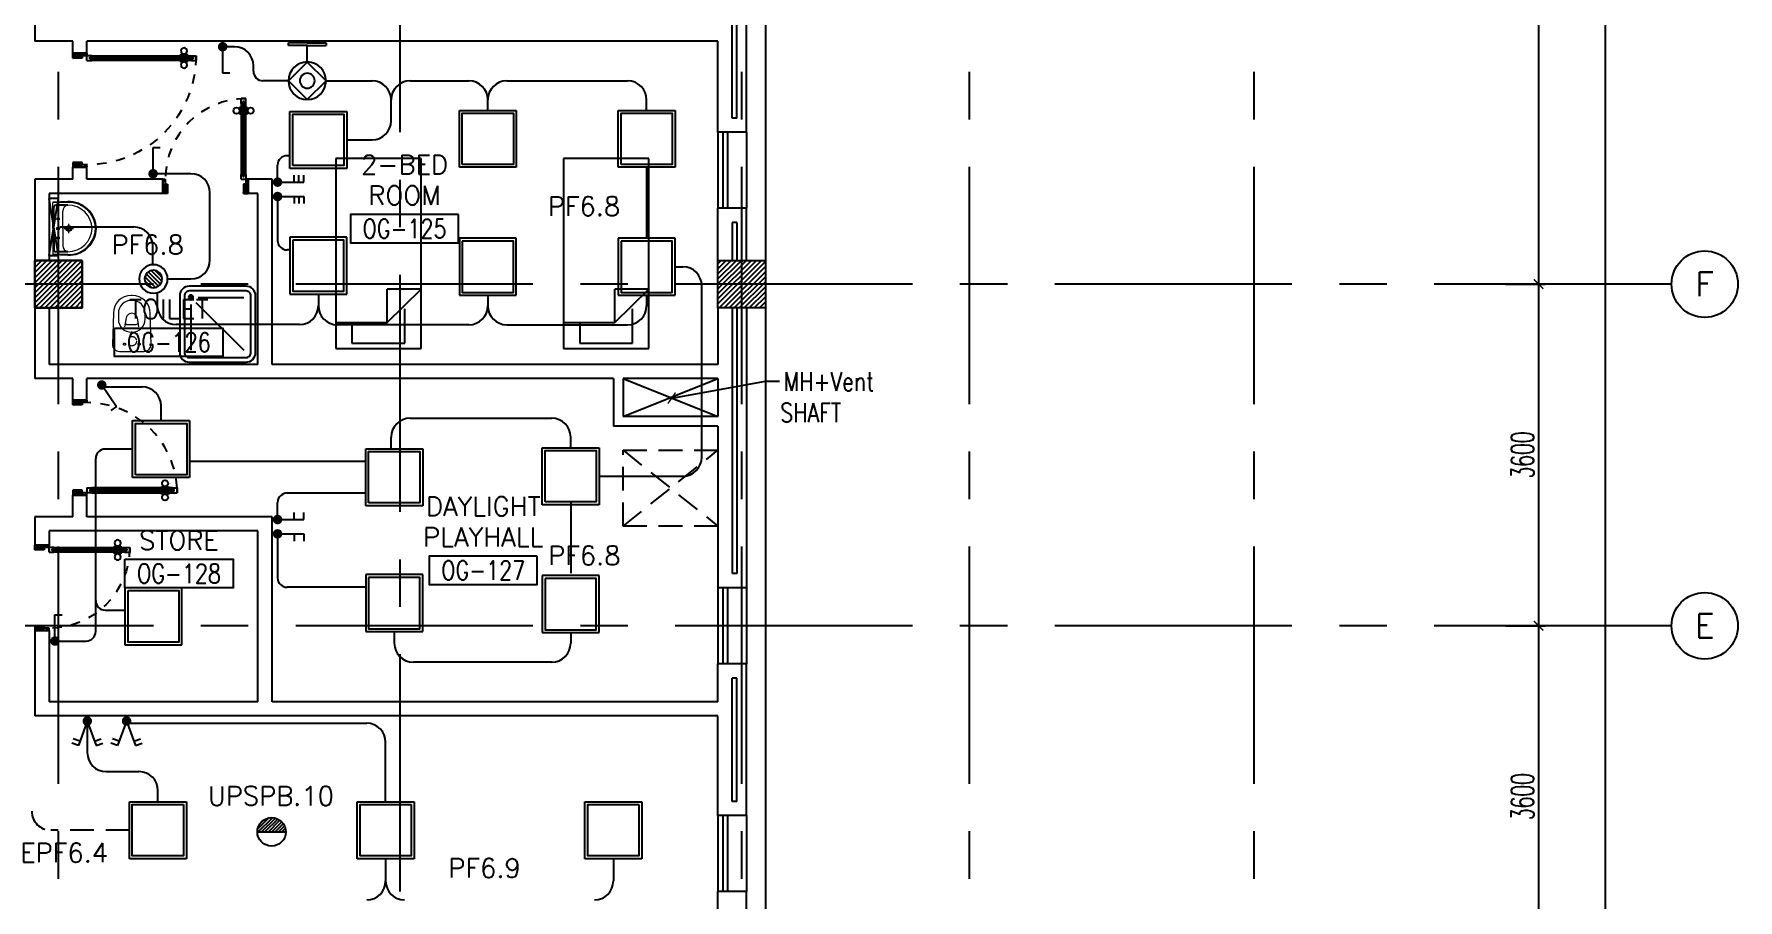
# Model space of a CAD drawing. Extents: x -0.3 to 93.5, y -1.1 to 78.4.
# Drawn here: x 75.57 to 93.53, y 13.66 to 22.78 of the extents above; entities that cross this region are included whole.
import ezdxf
from ezdxf.enums import TextEntityAlignment as Align

# ---------------------------------------------------------------- set-up
doc = ezdxf.new("R2010")
doc.units = 0
doc.header["$MEASUREMENT"] = 0
doc.header["$PDMODE"] = 34
for name, pattern in [('CENTERX2', [4, 2.5, -0.5, 0.5, -0.5]), ('DASHED', [0.75, 0.5, -0.25]), ('HIDDEN', [0.375, 0.25, -0.125]), ('HIDDEN2', [0.1875, 0.125, -0.0625])]:
    doc.linetypes.add(name, pattern=pattern)
doc.layers.get('0').update_dxf_attribs({"linetype": 'CONTINUOUS'})
doc.layers.get('DEFPOINTS').update_dxf_attribs({"linetype": 'CONTINUOUS'})
for name, color, linetype in [('AX-CR', 11, 'CONTINUOUS'), ('AX-DIM', 11, 'CONTINUOUS'), ('AX-TXT', 2, 'CONTINUOUS'), ('AXES', 11, 'CENTERX2'), ('COL', 11, 'CONTINUOUS'), ('DOOR', 7, 'CONTINUOUS'), ('E-CLINE', 2, 'CONTINUOUS'), ('E-HLINE', 2, 'HIDDEN'), ('E-LEGEND', 3, 'CONTINUOUS'), ('E-LITE', 4, 'CONTINUOUS'), ('E-SWITCH', 4, 'CONTINUOUS'), ('E-TEXT', 4, 'CONTINUOUS'), ('E-TRXT', 4, 'CONTINUOUS'), ('EL-LITE', 4, 'CONTINUOUS'), ('FIX', 11, 'CONTINUOUS'), ('FUR', 11, 'CONTINUOUS'), ('HAT', 11, 'CONTINUOUS'), ('INSUL', 11, 'CONTINUOUS'), ('PROJ-L', 11, 'CONTINUOUS'), ('RM-BOX', 11, 'CONTINUOUS'), ('RM-NAME', 11, 'CONTINUOUS'), ('RM-NO', 11, 'CONTINUOUS'), ('SHAFT', 11, 'CONTINUOUS'), ('TEXT', 6, 'CONTINUOUS'), ('WALL', 11, 'CONTINUOUS'), ('WIN', 11, 'CONTINUOUS')]:
    doc.layers.add(name, color=color, linetype=linetype)
doc.styles.add('ROMANS', font='ROMANS.shx', dxfattribs={"width": 0.6})
doc.dimstyles.new('STANDARD in', dxfattribs={"dimtxt": 0.24, "dimasz": 0.1, "dimexe": 0.07, "dimexo": 0.05, "dimgap": 0.05, "dimtad": 1, "dimdec": 0, "dimlfac": 1000, "dimzin": 0, "dimdsep": 46, "dimtxsty": 'ROMANS', "dimblk": 'ARCHTICK', "dimcen": 0.05, "dimdle": 0.05, "dimclrd": 7, "dimclre": 7, "dimclrt": 2, "dimadec": 0, "dimazin": 0, "dimtfac": 1, "dimtdec": 0, "dimtmove": 2, "dimatfit": 3, "dimldrblk": 'ARCHTICK', "dimfxl": 0, "dimtolj": 1, "dimtzin": 0, "dimarcsym": 0})

# ---------------------------------------------------------------- blocks, each defined once
blk = doc.blocks.new('_ARCHTICK')
at = {"color": 0, "linetype": 'ByBlock', "const_width": 0.15}
blk.add_lwpolyline([(-0.5, -0.5), (0.5, 0.5)], dxfattribs=at)
blk = doc.blocks.new('*D125')
at = {"layer": 'AX-DIM', "color": 7, "lineweight": -2, "ltscale": 0.3}
for p, q in [((92.132, 64.87), (92.132, 5.45)), ((83.332, 64.82), (92.202, 64.82)), ((83.332, 5.5), (92.202, 5.5))]:
    blk.add_line(p, q, dxfattribs=at)
at = {"layer": 'DEFPOINTS', "color": 0, "ltscale": 0.3}
for p in [(83.282, 64.82), (83.282, 5.5), (92.132, 5.5)]:
    blk.add_point(p, dxfattribs=at)
at = {"layer": 'AX-DIM', "color": 7, "lineweight": -2, "ltscale": 0.3, "xscale": 0.1, "yscale": 0.1, "zscale": 0.1}
for p, rotation in [((92.132, 64.82), 90), ((92.132, 5.5), 270)]:
    blk.add_blockref('_ARCHTICK', p, dxfattribs=dict(at, rotation=rotation))
at = {"layer": 'AX-DIM', "color": 2, "ltscale": 0.3, "insert": (91.962, 35.16), "char_height": 0.24, "attachment_point": 5, "rotation": 90, "style": 'ROMANS'}
blk.add_mtext('\\A1;59320', dxfattribs=at)
blk = doc.blocks.new('*X104')
at = {"color": 0}
for p, q in [((245928, 132650), (246428, 133150)), ((245929, 132703), (246375, 133150)), ((245929, 132756), (246322, 133150)), ((245929, 132809), (246269, 133150)), ((245929, 132862), (246216, 133150)), ((245929, 132915), (246163, 133150)), ((245929, 132968), (246110, 133150)), ((245929, 133021), (246057, 133150)), ((245929, 133074), (246004, 133150)), ((245929, 133127), (245951, 133150)), ((245981, 132650), (246429, 133097)), ((246034, 132650), (246429, 133044)), ((246087, 132650), (246429, 132991)), ((246140, 132650), (246429, 132938)), ((246193, 132650), (246429, 132885)), ((246246, 132650), (246429, 132832)), ((246299, 132650), (246429, 132779)), ((246353, 132650), (246429, 132726)), ((246406, 132650), (246429, 132673))]:
    blk.add_line(p, q, dxfattribs=at)
blk = doc.blocks.new('COL50')
at = {"layer": 'COL'}
blk.add_lwpolyline([(-250, 250), (-250, -250), (250, -250), (250, 250)], close=True, dxfattribs=at)
blk = doc.blocks.new('*X103')
at = {"color": 0}
for p, q in [((253129, 132691), (253588, 133150)), ((253129, 132744), (253535, 133150)), ((253129, 132797), (253482, 133150)), ((253129, 132850), (253429, 133150)), ((253129, 132903), (253376, 133150)), ((253129, 132956), (253323, 133150)), ((253129, 133009), (253269, 133150)), ((253129, 133062), (253216, 133150)), ((253129, 133115), (253163, 133150)), ((253141, 132650), (253629, 133138)), ((253194, 132650), (253629, 133085)), ((253247, 132650), (253629, 133031)), ((253300, 132650), (253629, 132978)), ((253353, 132650), (253629, 132925)), ((253406, 132650), (253629, 132872)), ((253459, 132650), (253629, 132819)), ((253512, 132650), (253629, 132766)), ((253565, 132650), (253629, 132713)), ((253618, 132650), (253629, 132660))]:
    blk.add_line(p, q, dxfattribs=at)
blk = doc.blocks.new('*D131')
at = {"layer": 'AX-DIM', "color": 7, "lineweight": -2, "ltscale": 0.3}
for p, q in [((91.082, 27.35), (91.502, 27.35)), ((91.432, 27.4), (91.432, 20.1)), ((91.082, 20.15), (91.502, 20.15))]:
    blk.add_line(p, q, dxfattribs=at)
at = {"layer": 'DEFPOINTS', "color": 0, "ltscale": 0.3}
for p in [(91.032, 27.35), (91.032, 20.15), (91.432, 20.15)]:
    blk.add_point(p, dxfattribs=at)
at = {"layer": 'AX-DIM', "color": 7, "lineweight": -2, "ltscale": 0.3, "xscale": 0.1, "yscale": 0.1, "zscale": 0.1}
for p, rotation in [((91.432, 27.35), 90), ((91.432, 20.15), 270)]:
    blk.add_blockref('_ARCHTICK', p, dxfattribs=dict(at, rotation=rotation))
at = {"layer": 'AX-DIM', "color": 2, "ltscale": 0.3, "insert": (91.262, 23.75), "char_height": 0.24, "attachment_point": 5, "rotation": 90, "style": 'ROMANS'}
blk.add_mtext('\\A1;7200', dxfattribs=at)
blk = doc.blocks.new('AXR')
at = {"layer": 'AX-CR'}
blk.add_circle((350, 0), 350, dxfattribs=at)
at = {"layer": 'AX-TXT', "style": 'ROMANS'}
blk.add_attdef('AX', text='', height=250, dxfattribs=at).set_placement((350, 0), align=Align.MIDDLE)
blk = doc.blocks.new('*D132')
at = {"layer": 'AX-DIM', "color": 7, "lineweight": -2, "ltscale": 0.3}
for p, q in [((91.082, 20.15), (91.502, 20.15)), ((91.432, 20.2), (91.432, 16.5)), ((91.082, 16.55), (91.502, 16.55))]:
    blk.add_line(p, q, dxfattribs=at)
at = {"layer": 'DEFPOINTS', "color": 0, "ltscale": 0.3}
for p in [(91.032, 20.15), (91.032, 16.55), (91.432, 16.55)]:
    blk.add_point(p, dxfattribs=at)
at = {"layer": 'AX-DIM', "color": 7, "lineweight": -2, "ltscale": 0.3, "xscale": 0.1, "yscale": 0.1, "zscale": 0.1}
for p, rotation in [((91.432, 20.15), 90), ((91.432, 16.55), 270)]:
    blk.add_blockref('_ARCHTICK', p, dxfattribs=dict(at, rotation=rotation))
at = {"layer": 'AX-DIM', "color": 2, "ltscale": 0.3, "insert": (91.262, 18.35), "char_height": 0.24, "attachment_point": 5, "rotation": 90, "style": 'ROMANS'}
blk.add_mtext('\\A1;3600', dxfattribs=at)
blk = doc.blocks.new('*D133')
at = {"layer": 'AX-DIM', "color": 7, "lineweight": -2, "ltscale": 0.3}
for p, q in [((91.082, 16.55), (91.502, 16.55)), ((91.432, 16.6), (91.432, 12.9)), ((91.082, 12.95), (91.502, 12.95))]:
    blk.add_line(p, q, dxfattribs=at)
at = {"layer": 'DEFPOINTS', "color": 0, "ltscale": 0.3}
for p in [(91.032, 16.55), (91.032, 12.95), (91.432, 12.95)]:
    blk.add_point(p, dxfattribs=at)
at = {"layer": 'AX-DIM', "color": 7, "lineweight": -2, "ltscale": 0.3, "xscale": 0.1, "yscale": 0.1, "zscale": 0.1}
for p, rotation in [((91.432, 16.55), 90), ((91.432, 12.95), 270)]:
    blk.add_blockref('_ARCHTICK', p, dxfattribs=dict(at, rotation=rotation))
at = {"layer": 'AX-DIM', "color": 2, "ltscale": 0.3, "insert": (91.262, 14.75), "char_height": 0.24, "attachment_point": 5, "rotation": 90, "style": 'ROMANS'}
blk.add_mtext('\\A1;3600', dxfattribs=at)
blk = doc.blocks.new('DOOR100')
at = {"layer": 'DOOR', "color": 0, "linetype": 'ByBlock'}
for p, q in [((-25, 1300), (-75, 1300)), ((-75, 1300), (-25, 1300)), ((-75, 1250), (-75, 1300)), ((-42, 1270), (-58, 1270)), ((-58, 1250), (-58, 1270)), ((-42, 1250), (-42, 1270)), ((-25, 1250), (-25, 1300)), ((-82, 1205), (-91, 1205)), ((-91, 1205), (-91, 1140)), ((-82, 1140), (-91, 1140)), ((-75, 1218), (-82, 1218)), ((-82, 1128), (-82, 1218)), ((-82, 1205), (-82, 1140)), ((-75, 1128), (-82, 1128)), ((-58, 1250), (-75, 1250)), ((-25, 1250), (-42, 1250)), ((-25, 1218), (-18, 1218)), ((-25, 1128), (-18, 1128)), ((-18, 1128), (-18, 1218)), ((-18, 1205), (-9, 1205)), ((-18, 1205), (-18, 1140)), ((-18, 1140), (-9, 1140)), ((-9, 1205), (-9, 1140)), ((-75, 200), (-58, 200)), ((-75, 150), (-75, 200)), ((-58, 200), (-58, 180)), ((-58, 180), (-42, 180)), ((-42, 200), (-25, 200)), ((-42, 180), (-42, 200)), ((-25, 200), (-25, 150)), ((-1200, 0), (-1200, 150)), ((-1200, 150), (-1175, 150)), ((-1200, 150), (-1200, 0)), ((-1150, 0), (-1200, 0)), ((-1175, 150), (-1175, 100)), ((-1175, 100), (-1150, 100)), ((-1150, 100), (-1150, 0)), ((-75, 150), (-25, 150)), ((-50, 100), (-50, 0)), ((-25, 100), (-50, 100)), ((-50, 0), (0, 0)), ((0, 150), (-25, 150)), ((-25, 150), (-25, 100)), ((0, 150), (0, 0))]:
    blk.add_line(p, q, dxfattribs=at)
at = {"layer": 'DOOR', "linetype": 'ByBlock'}
for p, q in [((-75, 1250), (-75, 200)), ((-58, 200), (-58, 1250)), ((-42, 200), (-42, 1250)), ((-25, 200), (-25, 1250)), ((0, 0), (0, 150))]:
    blk.add_line(p, q, dxfattribs=at)
at = {"layer": 'DOOR', "color": 9, "linetype": 'ByBlock'}
for p, q in [((-1150, 0), (-1200, 114)), ((-1150, 0), (-1200, 40)), ((-1150, 0), (-1163, 100)), ((-50, 0), (0, 114)), ((-50, 0), (-37, 100)), ((-50, 0), (0, 40))]:
    blk.add_line(p, q, dxfattribs=at)
at = {"layer": 'DOOR', "color": 0, "linetype": 'ByBlock'}
for centre in [(-124, 1173), (24, 1173)]:
    blk.add_circle(centre, 32.4, dxfattribs=at)
at = {"layer": 'DOOR', "linetype": 'HIDDEN', "ltscale": 0.5}
blk.add_arc((-25, 150), 1150, 90, 180.0001, dxfattribs=at)
at = {"layer": 'DOOR', "color": 9, "linetype": 'ByBlock'}
for centre, radius, start, end in [((-1150, 0), 154, 103.7142, 108.8947), ((-1150, 0), 134, 100.72, 111.8402), ((-1150, 0), 94.4, 90, 121.9818), ((-1150, 0), 74.4, 90, 132.2236), ((-1150, 0), 54.4, 90, 156.7926), ((-1150, 0), 34.4, 90, 180), ((-1150, 0), 14.4, 90, 180), ((-50, 0), 94.4, 58.0182, 90), ((-50, 0), 74.4, 47.7764, 90), ((-50, 0), 54.4, 23.2074, 90), ((-50, 0), 34.4, 0, 90), ((-50, 0), 14.4, 0, 90), ((-50, 0), 134, 68.1598, 79.28), ((-50, 0), 114, 64.0838, 77.3774), ((-50, 0), 154, 71.1053, 76.2858)]:
    blk.add_arc(centre, radius, start, end, dxfattribs=at)
blk = doc.blocks.new('DOOR90')
at = {"layer": 'DOOR', "color": 0, "linetype": 'ByBlock'}
for p, q in [((-150, 0), (-150, -25)), ((-150, 0), (0, 0)), ((0, -50), (0, 0)), ((-1000, -25), (-1000, -75)), ((-1000, -75), (-1000, -25)), ((-950, -25), (-1000, -25)), ((-950, -75), (-1000, -75)), ((-970, -42), (-970, -58)), ((-950, -42), (-970, -42)), ((-950, -58), (-970, -58)), ((-950, -25), (-950, -42)), ((-950, -58), (-950, -75)), ((-918, -25), (-918, -18)), ((-828, -18), (-918, -18)), ((-918, -75), (-918, -82)), ((-828, -82), (-918, -82)), ((-905, -18), (-905, -9)), ((-905, -9), (-840, -9)), ((-905, -18), (-840, -18)), ((-905, -82), (-905, -91)), ((-905, -82), (-840, -82)), ((-905, -91), (-840, -91)), ((-840, -18), (-840, -9)), ((-840, -82), (-840, -91)), ((-828, -25), (-828, -18)), ((-828, -75), (-828, -82)), ((-200, -42), (-200, -25)), ((-200, -25), (-150, -25)), ((-180, -42), (-200, -42)), ((-200, -75), (-200, -58)), ((-200, -58), (-180, -58)), ((-150, -75), (-200, -75)), ((-180, -58), (-180, -42)), ((-150, -75), (-150, -25)), ((-150, -25), (-100, -25)), ((-100, -25), (-100, -50)), ((-100, -50), (0, -50)), ((-150, -900), (-150, -875)), ((-150, -875), (-100, -875)), ((-100, -850), (0, -850)), ((-100, -875), (-100, -850)), ((0, -850), (0, -900)), ((0, -900), (-150, -900)), ((-150, -900), (0, -900))]:
    blk.add_line(p, q, dxfattribs=at)
at = {"layer": 'DOOR', "color": 9, "linetype": 'ByBlock'}
for p, q in [((0, -50), (-114, 0)), ((0, -50), (-40, 0)), ((0, -50), (-100, -37)), ((0, -850), (-114, -900)), ((0, -850), (-100, -863)), ((0, -850), (-40, -900))]:
    blk.add_line(p, q, dxfattribs=at)
at = {"layer": 'DOOR', "linetype": 'ByBlock'}
for p, q in [((-200, -25), (-950, -25)), ((-200, -42), (-950, -42)), ((-200, -58), (-950, -58)), ((-950, -75), (-200, -75))]:
    blk.add_line(p, q, dxfattribs=at)
at = {"layer": 'DOOR', "color": 0, "linetype": 'ByBlock'}
for centre in [(-873, 24), (-873, -124)]:
    blk.add_circle(centre, 32.4, dxfattribs=at)
at = {"layer": 'DOOR', "color": 9, "linetype": 'ByBlock'}
for centre, radius, start, end in [((0, -50), 154, 161.1053, 166.2858), ((0, -50), 134, 158.1598, 169.28), ((0, -50), 94.4, 148.0182, 180), ((0, -50), 74.4, 137.7764, 180), ((0, -50), 114, 154.0838, 167.3774), ((0, -50), 54.4, 113.2074, 180), ((0, -50), 34.4, 90, 180), ((0, -50), 14.4, 90, 180), ((0, -850), 154, 193.7142, 198.8947), ((0, -850), 134, 190.72, 201.8402), ((0, -850), 94.4, 180, 211.9818), ((0, -850), 74.4, 180, 222.2236), ((0, -850), 54.4, 180, 246.7926), ((0, -850), 34.4, 180, 270), ((0, -850), 14.4, 180, 270)]:
    blk.add_arc(centre, radius, start, end, dxfattribs=at)
at = {"layer": 'DOOR', "linetype": 'HIDDEN', "ltscale": 0.5}
blk.add_arc((-150, -25), 850, 180, 270, dxfattribs=at)
blk = doc.blocks.new('RM1')
at = {"layer": 'RM-BOX'}
blk.add_lwpolyline([(570, -200), (-570, -200), (-570, -500), (570, -500)], close=True, dxfattribs=at)
at = {"layer": 'RM-NAME', "style": 'ROMANS'}
for tag, p in [('ROOMNAME1', (0, 324)), ('ROOMNAME2', (0, 0))]:
    blk.add_attdef(tag, text='', height=200, dxfattribs=at).set_placement(p, align=Align.MIDDLE)
at = {"layer": 'RM-NO', "style": 'ROMANS', "width": 0.8}
blk.add_attdef('ROOMNO', text='', height=200, dxfattribs=at).set_placement((0, -350), align=Align.MIDDLE)
blk = doc.blocks.new('DOOR-10')
at = {"layer": 'DOOR', "color": 0, "linetype": 'ByBlock'}
for p, q in [((-26, 1100), (-76, 1100)), ((-76, 1100), (-26, 1100)), ((-76, 1050), (-76, 1100)), ((-26, 1050), (-26, 1100)), ((-83, 1005), (-92, 1005)), ((-92, 1005), (-92, 940)), ((-83, 940), (-92, 940)), ((-76, 1018), (-83, 1018)), ((-83, 928), (-83, 1018)), ((-83, 1005), (-83, 940)), ((-76, 928), (-83, 928)), ((-59, 1050), (-76, 1050)), ((-43, 1070), (-59, 1070)), ((-59, 1050), (-59, 1070)), ((-43, 1050), (-43, 1070)), ((-26, 1050), (-43, 1050)), ((-26, 1018), (-18, 1018)), ((-26, 928), (-18, 928)), ((-18, 928), (-18, 1018)), ((-18, 1005), (-9, 1005)), ((-18, 1005), (-18, 940)), ((-18, 940), (-9, 940)), ((-9, 1005), (-9, 940)), ((-76, 200), (-59, 200)), ((-76, 150), (-76, 200)), ((-59, 200), (-59, 180)), ((-59, 180), (-43, 180)), ((-43, 200), (-26, 200)), ((-43, 180), (-43, 200)), ((-26, 200), (-26, 150)), ((-1001, 0), (-1001, 150)), ((-1001, 150), (-976, 150)), ((-1001, 150), (-1001, 0)), ((-951, 0), (-1001, 0)), ((-976, 150), (-976, 100)), ((-976, 100), (-951, 100)), ((-951, 100), (-951, 0)), ((-76, 150), (-26, 150)), ((-51, 100), (-51, 0)), ((-26, 100), (-51, 100)), ((-51, 0), (-1, 0)), ((-1, 150), (-26, 150)), ((-26, 150), (-26, 100))]:
    blk.add_line(p, q, dxfattribs=at)
at = {"layer": 'DOOR', "linetype": 'ByBlock'}
for p, q in [((-76, 1050), (-76, 200)), ((-59, 200), (-59, 1050)), ((-43, 200), (-43, 1050)), ((-26, 200), (-26, 1050))]:
    blk.add_line(p, q, dxfattribs=at)
at = {"layer": 'DOOR', "color": 9, "linetype": 'ByBlock'}
for p, q in [((-951, 0), (-1001, 114)), ((-951, 0), (-1001, 40)), ((-951, 0), (-964, 100)), ((-51, 0), (-1, 114)), ((-51, 0), (-37, 100)), ((-51, 0), (-1, 40)), ((-1, 0), (-1, 150))]:
    blk.add_line(p, q, dxfattribs=at)
at = {"layer": 'DOOR', "color": 0, "linetype": 'ByBlock'}
for centre in [(-124, 973), (23, 973)]:
    blk.add_circle(centre, 32.4, dxfattribs=at)
at = {"layer": 'DOOR', "linetype": 'HIDDEN', "ltscale": 0.5}
blk.add_arc((-23, 149), 952, 93.1482, 179.9482, dxfattribs=at)
at = {"layer": 'DOOR', "color": 9, "linetype": 'ByBlock'}
for centre, radius, start, end in [((-951, 0), 154, 103.7142, 108.8947), ((-951, 0), 134, 100.72, 111.8402), ((-951, 0), 94.4, 90, 121.9818), ((-951, 0), 74.4, 90, 132.2236), ((-951, 0), 54.4, 90, 156.7926), ((-951, 0), 34.4, 90, 180), ((-951, 0), 14.4, 90, 180), ((-51, 0), 94.4, 58.0182, 90), ((-51, 0), 74.4, 47.7764, 90), ((-51, 0), 54.4, 23.2074, 90), ((-51, 0), 34.4, 0, 90), ((-51, 0), 14.4, 0, 90), ((-51, 0), 134, 68.1598, 79.28), ((-51, 0), 114, 64.0838, 77.3774), ((-51, 0), 154, 71.1053, 76.2858)]:
    blk.add_arc(centre, radius, start, end, dxfattribs=at)
blk = doc.blocks.new('LAV1')
at = {"layer": 'FIX', "linetype": 'ByBlock', "ltscale": 0.3}
for p, q in [((-280, 210), (-275, 50)), ((-245, 210), (-245, 85)), ((245, 210), (245, 85)), ((280, 210), (275, 50)), ((0, 60), (-220, 60)), ((0, 60), (220, 60))]:
    blk.add_line(p, q, dxfattribs=at)
at = {"layer": 'FIX', "linetype": 'Continuous', "lineweight": 20}
for p, q in [((-275, 210), (-275, 50)), ((275, 210), (275, 50)), ((0, 50), (-275, 50)), ((0, 50), (-252, 50)), ((0, 155), (-181, 155)), ((0, 155), (181, 155)), ((0, 50), (252, 50)), ((0, 50), (275, 50))]:
    blk.add_line(p, q, dxfattribs=at)
at = {"layer": 'FIX', "linetype": 'DASHED', "lineweight": 20, "ltscale": 0.05}
for p, q in [((50, 220), (-50, 220)), ((0, 170), (0, 270)), ((0, 170), (0, 270))]:
    blk.add_line(p, q, dxfattribs=at)
at = {"layer": 'FIX', "lineweight": 20}
for p, q in [((16, 107), (-15, 107)), ((0, 92), (0, 123))]:
    blk.add_line(p, q, dxfattribs=at)
for centre, radius in [((0, 220), 29.5), ((0, 220), 22.5), ((0, 107), 15.5)]:
    blk.add_circle(centre, radius, dxfattribs=at)
at = {"layer": 'FIX', "linetype": 'HIDDEN', "lineweight": 20, "ltscale": 0.05}
for centre in [(-100, 107), (100, 107)]:
    blk.add_circle(centre, 12.4, dxfattribs=at)
at = {"layer": 'FIX', "linetype": 'ByBlock', "ltscale": 0.3}
for centre, radius, start, end in [((7, 220), 287, 91.3776, 182.0064), ((-7, 220), 287, 357.9936, 88.6224), ((-220, 85), 24.9, 179.7021, 269.9486), ((220, 85), 24.9, 270.0514, 0.2979)]:
    blk.add_arc(centre, radius, start, end, dxfattribs=at)
at = {"layer": 'FIX', "linetype": 'Continuous', "lineweight": 20}
for centre, radius, start, end in [((8, 217), 283, 91.6988, 181.351), ((8, 212), 253, 91.7328, 180.4884), ((-8, 217), 283, 358.649, 88.3012), ((-8, 212), 253, 359.5116, 88.2672), ((-179, 222), 66.9, 190.2006, 268.0786), ((179, 222), 66.9, 271.9214, 349.7994)]:
    blk.add_arc(centre, radius, start, end, dxfattribs=at)
blk = doc.blocks.new('WC1')
at = {"layer": 'FIX', "lineweight": 20}
for p, q in [((-210, 204), (-538, 194)), ((-727, 5), (-727, -5)), ((-674, 5), (-674, -5)), ((-534, 24), (-540, 0)), ((-540, 0), (-534, -24)), ((-475, 141), (-538, 141)), ((-395, 76), (-490, 60)), ((-339, 5), (-339, -5)), ((-538, -141), (-475, -141)), ((-490, -60), (-395, -76)), ((-538, -194), (-210, -204))]:
    blk.add_line(p, q, dxfattribs=at)
at = {"layer": 'FIX', "linetype": 'Continuous', "lineweight": 20}
blk.add_line((-420, -47), (-420, 45), dxfattribs=at)
at = {"layer": 'FIX', "lineweight": 20}
blk.add_lwpolyline([(-213, -204), (-210, -204, 0.414214), (-137, -131), (-137, 0), (-137, 131, 0.414214), (-210, 204)], format="xyb", dxfattribs=at)
at = {"layer": 'FIX', "linetype": 'HIDDEN2', "lineweight": 20, "ltscale": 0.3}
blk.add_circle((-245, 0), 49.8, dxfattribs=at)
at = {"layer": 'FIX', "linetype": 'HIDDEN', "lineweight": 20, "ltscale": 0.05}
for centre in [(-213, 78), (-213, -77)]:
    blk.add_circle(centre, 11.6, dxfattribs=at)
at = {"layer": 'FIX', "lineweight": 20}
for centre, radius, start, end in [((-538, 5), 189, 90, 180), ((-538, 5), 136, 90, 180), ((-473, -7), 68.2, 128.9242, 152.8468), ((-464, -18), 82, 108.496, 128.9242), ((-475, 5), 136, 360, 90), ((-538, -5), 189, 180, 270), ((-538, -5), 136, 180, 270), ((-473, 7), 68.2, 207.1532, 231.0758), ((-464, 18), 82, 231.0758, 251.504), ((-475, -5), 136, 270, 0)]:
    blk.add_arc(centre, radius, start, end, dxfattribs=at)
at = {"layer": 'FIX', "linetype": 'Continuous', "lineweight": 20}
for centre, start, end in [((-443, 46), 357.6662, 91.6121), ((-442, -46), 268.3879, 2.3338)]:
    blk.add_arc(centre, 22.3, start, end, dxfattribs=at)
blk = doc.blocks.new('SHR1')
at = {"layer": 'FIX'}
for p, q in [((-196, 196), (-700, 700)), ((-143, 218), (-143, 700)), ((-218, 143), (-700, 143))]:
    blk.add_line(p, q, dxfattribs=at)
for points in [[(-825, 125), (-825, 725, -0.414214), (-725, 825), (-125, 825, -0.414214), (-25, 725), (-25, 125, -0.414214), (-125, 25), (-725, 25, -0.414214)], [(-775, 125), (-775, 725, -0.414214), (-725, 775), (-125, 775, -0.414214), (-75, 725), (-75, 125, -0.414214), (-125, 75), (-725, 75, -0.414214)]]:
    blk.add_lwpolyline(points, format="xyb", close=True, dxfattribs=at)
for radius in [25, 15]:
    blk.add_circle((-143, 143), radius, dxfattribs=at)
blk = doc.blocks.new('L42')
at = {"layer": 'E-LITE'}
for p, q in [((0.3, 0.3), (-0.3, 0.3)), ((-0.3, 0.3), (-0.3, -0.3)), ((0.3, -0.3), (0.3, 0.3)), ((-0.3, -0.3), (0.3, -0.3))]:
    blk.add_line(p, q, dxfattribs=at)
at = {"layer": 'E-LITE', "color": 8}
blk.add_lwpolyline([(-0.27, 0.27), (-0.27, -0.27), (0.27, -0.27), (0.27, 0.27)], close=True, dxfattribs=at)
blk = doc.blocks.new('1G1W')
for p, q in [((0, 0), (0.55, 0)), ((0.55, 0), (0.55, -0.15))]:
    blk.add_line(p, q)
at = {"const_width": 0.1}
blk.add_lwpolyline([(-0.05, 0, 1), (0.05, 0, 1)], format="xyb", close=True, dxfattribs=at)
blk = doc.blocks.new('NL')
at = {"layer": 'E-LEGEND'}
blk.add_line((0, -193), (25, -193), dxfattribs=at)
at = {"layer": 'E-LITE'}
for p, q in [((0, 5), (0, 203)), ((25, 203), (0, 203)), ((25, 5), (25, 203)), ((0, 5), (0, -193)), ((25, 5), (25, -193))]:
    blk.add_line(p, q, dxfattribs=at)
at = {"layer": 'E-LITE', "color": 2}
blk.add_line((201, 5), (25, 5), dxfattribs=at)
at = {"layer": 'E-LITE', "color": 5}
blk.add_circle((398, 5), 198, dxfattribs=at)
at = {"layer": 'E-SWITCH', "color": 2}
for p, q in [((201, 5), (398, 203)), ((398, 203), (596, 5)), ((398, -193), (201, 5)), ((596, 5), (398, -193))]:
    blk.add_line(p, q, dxfattribs=at)
at = {"layer": 'E-SWITCH'}
blk.add_circle((398, 5), 78.5, dxfattribs=at)
blk = doc.blocks.new('3G1W')
for p, q in [((0, 0), (0.55, 0)), ((0.35, 0), (0.35, -0.15)), ((0.45, 0), (0.45, -0.15)), ((0.55, 0), (0.55, -0.15))]:
    blk.add_line(p, q)
at = {"const_width": 0.1}
blk.add_lwpolyline([(-0.05, 0, 1), (0.05, 0, 1)], format="xyb", close=True, dxfattribs=at)
blk = doc.blocks.new('*X49')
at = {"color": 0}
for p, q in [((21548.527, 18540.142), (21548.801, 18540.415)), ((21548.529, 18539.966), (21548.977, 18540.414)), ((21548.584, 18539.845), (21549.098, 18540.359)), ((21548.672, 18539.756), (21549.187, 18540.271)), ((21548.793, 18539.7), (21549.243, 18540.15)), ((21548.966, 18539.696), (21549.246, 18539.977))]:
    blk.add_line(p, q, dxfattribs=at)
blk = doc.blocks.new('SPOT')
at = {"layer": 'E-LITE'}
for radius in [0.6, 0.369]:
    blk.add_circle((0, 0), radius, dxfattribs=at)
at = {"layer": 'E-LITE', "color": 8}
blk.add_blockref('*X49', (-21548.886, -18540.056), dxfattribs=at)
blk = doc.blocks.new('MR20')
at = {"layer": 'E-LITE'}
for p, q in [((-300, 100), (-300, 0)), ((-300, 100), (-300, 0)), ((-300, 0), (300, 0)), ((-300, 0), (300, 0)), ((-300, 0), (300, 0)), ((-300, 0), (-300, 0)), ((300, 0), (300, 100)), ((300, 0), (300, 100)), ((300, 0), (300, 0))]:
    blk.add_line(p, q, dxfattribs=at)
at = {"layer": 'E-LITE', "color": 3}
blk.add_line((300, 100), (-300, 100), dxfattribs=at)
at = {"layer": 'E-LITE', "color": 8}
for p, q in [((300, 0), (-300, 100)), ((300, 100), (-300, 0))]:
    blk.add_line(p, q, dxfattribs=at)
blk = doc.blocks.new('2G2W')
for p, q in [((0, 0), (0.517, 0.188)), ((0, 0), (0.517, -0.188)), ((0.423, 0.154), (0.372, 0.295)), ((0.517, 0.188), (0.466, 0.329)), ((0.423, -0.154), (0.372, -0.295)), ((0.517, -0.188), (0.466, -0.329))]:
    blk.add_line(p, q)
at = {"const_width": 0.1}
blk.add_lwpolyline([(-0.05, 0, 1), (0.05, 0, 1)], format="xyb", close=True, dxfattribs=at)
blk = doc.blocks.new('EL')
at = {"layer": 'EL-LITE'}
h = blk.add_hatch(dxfattribs=at)
h.set_pattern_fill('ANSI31', color=4, scale=0.2, style=0)
h.set_pattern_definition([(45, (587.071197, 567.777136), (-0.0176776695, 0.0176776695), [])])
h.paths.add_polyline_path([(0.15, 0, 1), (-0.15, 0)])
at = {"layer": 'EL-LITE', "color": 4}
blk.add_line((-0.15, 0), (0.15, 0), dxfattribs=at)
blk.add_circle((0, 0), 0.15, dxfattribs=at)

msp = doc.modelspace()

# ---------------------------------------------------------------- linework, layer by layer
at = {"layer": 'AXES'}
for p, q in [((75.8324, -1.1143), (75.8324, 77.6984)), ((83.0324, -1.1143), (83.0324, 77.6984)), ((85.4324, -1.1143), (85.4324, 77.6984)), ((88.4324, -1.1143), (88.4324, 77.6984)), ((79.4324, 5.75), (79.4324, 64.52)), ((92.8324, 20.15), (40.7424, 20.15)), ((92.8324, 16.55), (40.7424, 16.55))]:
    msp.add_line(p, q, dxfattribs=at)
at = {"layer": 'E-CLINE', "color": 4}
for p, q in [((78.6515, 22.2929), (79.1381, 22.2929)), ((79.5381, 22.2929), (80.157, 22.2929)), ((80.557, 22.2929), (81.8306, 22.2929)), ((79.3381, 21.8703), (79.3381, 22.0929)), ((80.357, 21.9815), (80.357, 22.0929)), ((82.0306, 21.9815), (82.0306, 22.0929)), ((78.8711, 21.6703), (79.1381, 21.6703)), ((82.6124, 18.3265), (82.6124, 20.1335)), ((76.8732, 20.067), (76.8732, 19.9241)), ((80.357, 20.0335), (80.357, 19.9221)), ((82.0306, 20.0335), (82.0306, 19.9221)), ((78.3711, 19.7241), (77.0732, 19.7241)), ((80.557, 19.7221), (81.8306, 19.7221)), ((79.5381, 18.7379), (81.0306, 18.7379)), ((79.3381, 18.4153), (79.3381, 18.5379)), ((79.0711, 18.2818), (77.2132, 18.2818)), ((81.5306, 18.1265), (82.4124, 18.1265))]:
    msp.add_line(p, q, dxfattribs=at)
at = {"layer": 'E-CLINE', "color": 4, "linetype": 'ByBlock'}
for p, q in [((82.0306, 21.3815), (82.0306, 20.6335)), ((77.2283, 21.3134), (76.8289, 21.3134)), ((77.4283, 20.405), (77.4283, 21.1134)), ((75.8468, 20.7525), (76.6258, 20.7525)), ((76.8258, 20.3549), (76.8258, 20.5525)), ((82.3306, 20.3335), (82.4124, 20.3335)), ((78.5711, 20.0447), (78.5711, 19.9221)), ((80.157, 19.7221), (78.7711, 19.7221)), ((76.6132, 18.4122), (76.324, 18.4122)), ((76.224, 16.4894), (76.224, 18.3122)), ((81.2306, 17.8544), (81.2306, 17.1064)), ((76.3239, 16.7154), (76.5324, 16.7154)), ((79.3711, 16.4897), (79.3711, 16.3671)), ((81.0306, 16.1671), (79.5711, 16.1671)), ((79.2801, 14.0962), (79.2801, 13.8619)), ((81.6801, 14.0962), (81.6801, 13.8619))]:
    msp.add_line(p, q, dxfattribs=at)
at = {"layer": 'E-CLINE', "color": 4}
for centre, start, end in [((79.1381, 22.0929), 0, 90), ((79.5381, 22.0929), 90, 180), ((80.157, 22.0929), 0, 90), ((80.557, 22.0929), 90, 180), ((81.8306, 22.0929), 0, 90), ((79.1381, 21.8703), 270, 0), ((77.0732, 19.9241), 180, 270), ((80.157, 19.9221), 270, 0), ((80.557, 19.9221), 180, 270), ((81.8306, 19.9221), 270, 0), ((79.5381, 18.5379), 90, 180), ((82.4124, 18.3265), 270, 0)]:
    msp.add_arc(centre, 0.2, start, end, dxfattribs=at)
at = {"layer": 'E-CLINE', "color": 4, "linetype": 'ByBlock'}
for centre, radius, start, end in [((77.2283, 21.1134), 0.2, 0, 90), ((76.6258, 20.5525), 0.2, 0, 90), ((82.4124, 20.1335), 0.2, 0, 90), ((78.3711, 19.9241), 0.2, 270, 0), ((78.7711, 19.9221), 0.2, 180, 270), ((76.324, 18.3122), 0.1, 90, 180), ((76.3239, 16.8154), 0.1, 180, 270), ((79.5711, 16.3671), 0.2, 180, 270), ((79.0801, 13.8619), 0.2, 270, 0), ((79.4801, 13.8619), 0.2, 180, 270), ((81.4801, 13.8619), 0.2, 270, 0)]:
    msp.add_arc(centre, radius, start, end, dxfattribs=at)
at = {"layer": 'E-HLINE', "color": 4}
msp.add_line((76.5801, 14.3962), (75.7497, 14.3962), dxfattribs=at)
msp.add_arc((75.7497, 14.5962), 0.2, 180, 270, dxfattribs=at)
at = {"layer": 'E-LITE', "linetype": 'ByBlock', "ltscale": 0.3}
msp.add_line((76.9824, 20.205), (77.2283, 20.205), dxfattribs=at)
at = {"layer": 'E-LITE', "linetype": 'ByBlock'}
msp.add_arc((77.2283, 20.405), 0.2, 270, 0, dxfattribs=at)
at = {"layer": 'E-SWITCH', "color": 4}
for p, q in [((77.6869, 22.6516), (77.5968, 22.6516)), ((77.8869, 22.3929), (77.8869, 22.4516)), ((78.2561, 22.2929), (77.9869, 22.2929)), ((78.1412, 21.25), (78.1412, 21.4037)), ((78.2711, 21.5037), (78.2412, 21.5037)), ((78.1412, 21.0486), (78.1412, 20.8948)), ((78.1412, 20.8948), (78.1412, 20.6113)), ((78.2711, 20.5113), (78.2412, 20.5113)), ((78.1412, 17.695), (78.1412, 17.8487)), ((79.0711, 17.9487), (78.2412, 17.9487)), ((78.1412, 17.67), (78.4162, 17.67)), ((78.3162, 17.67), (78.3162, 17.745)), ((78.4162, 17.67), (78.4162, 17.745)), ((78.1412, 17.5186), (78.4162, 17.5186)), ((78.1412, 17.4936), (78.1412, 17.3398)), ((78.3162, 17.5186), (78.3162, 17.4436)), ((78.4162, 17.5186), (78.4162, 17.4436)), ((78.1412, 17.3398), (78.1412, 17.0563)), ((79.0711, 16.9563), (78.2412, 16.9563)), ((75.7947, 16.3894), (76.124, 16.3894))]:
    msp.add_line(p, q, dxfattribs=at)
at = {"layer": 'E-SWITCH', "linetype": 'ByBlock', "ltscale": 0.3}
for p, q in [((76.3025, 19.0672), (76.7132, 19.0672)), ((76.9132, 18.7122), (76.9132, 18.8672)), ((81.2306, 18.4265), (81.2306, 18.5379)), ((81.2306, 16.4785), (81.2306, 16.3671)), ((76.1355, 15.5217), (76.1355, 15.2137)), ((76.5581, 15.5232), (79.0801, 15.5232)), ((79.2801, 14.6962), (79.2801, 15.3232)), ((76.3355, 15.0137), (76.6801, 15.0137)), ((76.8801, 14.6962), (76.8801, 14.8137))]:
    msp.add_line(p, q, dxfattribs=at)
at = {"layer": 'E-SWITCH', "color": 4, "const_width": 0.05}
for points in [[(78.1162, 17.67, -1), (78.1662, 17.67, -1)], [(78.1162, 17.5186, 1), (78.1662, 17.5186, 1)]]:
    msp.add_lwpolyline(points, format="xyb", close=True, dxfattribs=at)
at = {"layer": 'E-SWITCH', "color": 4}
for centre, radius, start, end in [((77.6869, 22.4516), 0.2, 0, 90), ((77.9869, 22.3929), 0.1, 180, 270), ((78.2412, 21.4037), 0.1, 90, 180), ((78.2412, 20.6113), 0.1, 180, 270), ((78.2412, 17.8487), 0.1, 90, 180), ((78.2412, 17.0563), 0.1, 180, 270), ((76.124, 16.4894), 0.1, 270, 0)]:
    msp.add_arc(centre, radius, start, end, dxfattribs=at)
at = {"layer": 'E-SWITCH', "linetype": 'ByBlock', "ltscale": 0.3}
for centre, start, end in [((76.7132, 18.8672), 0, 90), ((79.0801, 15.3232), 0, 90), ((76.3355, 15.2137), 180, 270), ((76.6801, 14.8137), 0, 90)]:
    msp.add_arc(centre, 0.2, start, end, dxfattribs=at)
at = {"layer": 'E-SWITCH', "linetype": 'ByBlock'}
for centre, start, end in [((81.0306, 18.5379), 0, 90), ((81.0306, 16.3671), 270, 0)]:
    msp.add_arc(centre, 0.2, start, end, dxfattribs=at)
at = {"layer": 'FUR'}
for p, q in [((79.6555, 21.4732), (78.7555, 21.4732)), ((78.7555, 21.4732), (78.7555, 19.4732)), ((79.6555, 19.4732), (79.6555, 21.4732)), ((82.0555, 21.4732), (81.1555, 21.4732)), ((81.1555, 21.4732), (81.1555, 19.4732)), ((82.0555, 19.4732), (82.0555, 21.4732)), ((79.2944, 19.7448), (79.2944, 20.0983)), ((79.6555, 20.0983), (79.2944, 20.0983)), ((79.2944, 19.7448), (79.6555, 20.0983)), ((81.6944, 19.7448), (81.6944, 20.0983)), ((82.0555, 20.0983), (81.6944, 20.0983)), ((81.6944, 19.7448), (82.0555, 20.0983)), ((79.4833, 19.5287), (79.4833, 19.8884)), ((81.8833, 19.5287), (81.8833, 19.8884)), ((78.7555, 19.7448), (79.2944, 19.7448)), ((78.9254, 19.7448), (78.9254, 19.5287)), ((81.1555, 19.7448), (81.6944, 19.7448)), ((81.3254, 19.7448), (81.3254, 19.5287)), ((78.7555, 19.4732), (79.6555, 19.4732)), ((78.9254, 19.5287), (79.4833, 19.5287)), ((81.1555, 19.4732), (82.0555, 19.4732)), ((81.3254, 19.5287), (81.8833, 19.5287))]:
    msp.add_line(p, q, dxfattribs=at)
at = {"layer": 'INSUL'}
for p, q in [((82.9324, 21.9), (82.9324, 23.2)), ((82.9824, 21.9), (82.9824, 23.2)), ((82.9824, 21.9), (82.9324, 21.9)), ((82.9324, 20.8), (82.9324, 20.4)), ((82.9824, 20.8), (82.9324, 20.8)), ((82.9824, 20.8), (82.9824, 20.4)), ((82.9324, 19.9), (82.9324, 17.1)), ((82.9824, 19.9), (82.9824, 17.1)), ((82.9824, 17.1), (82.9324, 17.1)), ((82.9324, 14.7), (82.9324, 16)), ((82.9824, 16), (82.9324, 16)), ((82.9824, 14.7), (82.9824, 16)), ((82.9824, 14.7), (82.9324, 14.7))]:
    msp.add_line(p, q, dxfattribs=at)
at = {"layer": 'PROJ-L'}
for p, q in [((83.2824, 27.1), (83.2824, 20.4)), ((83.2824, 19.9), (83.2824, 13.2))]:
    msp.add_line(p, q, dxfattribs=at)
at = {"layer": 'SHAFT', "color": 251, "linetype": 'HIDDEN'}
for p, q in [((81.7824, 18.4), (82.7824, 17.6)), ((81.7824, 17.6), (82.7824, 18.4))]:
    msp.add_line(p, q, dxfattribs=at)
msp.add_lwpolyline([(81.7824, 18.4), (82.7824, 18.4), (82.7824, 17.6), (81.7824, 17.6)], close=True, dxfattribs=at)
at = {"layer": 'TEXT', "color": 251, "linetype": 'ByBlock'}
for p, q in [((81.7824, 19.155), (82.7824, 18.755)), ((81.7824, 18.755), (82.7824, 19.155))]:
    msp.add_line(p, q, dxfattribs=at)
at = {"layer": 'WALL'}
for p, q in [((75.5824, 24.81), (75.5824, 22.71)), ((83.0824, 21.75), (83.0824, 23.35)), ((75.9824, 22.71), (75.5824, 22.71)), ((82.7824, 22.71), (76.1324, 22.71)), ((82.7824, 21.75), (82.7824, 22.71)), ((83.0824, 21.75), (82.7824, 21.75)), ((75.9824, 21.255), (75.5824, 21.255)), ((75.5824, 21.255), (75.5824, 19.155)), ((76.9324, 21.255), (76.1324, 21.255)), ((78.0824, 21.255), (77.8324, 21.255)), ((75.7324, 21.105), (75.7324, 20.4)), ((76.9324, 21.105), (75.7324, 21.105)), ((77.9324, 21.105), (77.8324, 21.105)), ((83.0824, 20.95), (82.7824, 20.95)), ((82.7824, 20.4), (82.7824, 20.95)), ((83.0824, 20.4), (83.0824, 20.95)), ((75.7324, 19.9), (75.7324, 19.305)), ((82.7824, 19.9), (82.7824, 19.305)), ((83.0824, 19.9), (83.0824, 16.95)), ((77.9324, 19.305), (75.7324, 19.305)), ((82.7824, 19.305), (78.0824, 19.305)), ((75.9824, 19.155), (75.5824, 19.155)), ((81.6824, 19.155), (76.1324, 19.155)), ((81.6824, 19.155), (81.6824, 18.655)), ((82.7824, 19.155), (81.7824, 19.155)), ((81.7824, 19.155), (81.7824, 18.755)), ((82.7824, 19.155), (81.7824, 19.155)), ((82.7824, 19.155), (82.7824, 18.755)), ((82.7824, 18.755), (81.7824, 18.755)), ((82.7824, 18.655), (81.6824, 18.655)), ((82.7824, 18.655), (82.7824, 16.95)), ((75.5824, 17.7), (75.5824, 17.4)), ((75.9824, 17.7), (75.5824, 17.7)), ((78.0824, 17.7), (76.1324, 17.7)), ((77.9324, 17.55), (75.7324, 17.55)), ((75.7324, 17.55), (75.7324, 17.4)), ((75.7324, 17.4), (75.5824, 17.4)), ((83.0824, 16.95), (82.7824, 16.95)), ((75.7324, 16.5), (75.5824, 16.5)), ((75.5824, 16.5), (75.5824, 15.6)), ((75.7324, 16.5), (75.7324, 15.75)), ((83.0824, 16.15), (82.7824, 16.15)), ((82.7824, 15.75), (82.7824, 16.15)), ((83.0824, 14.55), (83.0824, 16.15)), ((77.9324, 15.75), (75.7324, 15.75)), ((82.7824, 15.75), (78.0824, 15.75)), ((82.7824, 15.6), (75.5824, 15.6)), ((82.7824, 14.55), (82.7824, 15.6)), ((83.0824, 14.55), (82.7824, 14.55)), ((83.0824, 13.75), (82.7824, 13.75)), ((82.7824, 13.2), (82.7824, 13.75)), ((83.0824, 13.2), (83.0824, 13.75))]:
    msp.add_line(p, q, dxfattribs=at)
at = {"layer": 'WALL', "linetype": 'ByBlock'}
for p, q in [((75.9824, 22.5825), (75.9824, 22.71)), ((76.1324, 22.5825), (76.1324, 22.71)), ((76.1324, 22.5825), (75.9824, 22.5825)), ((75.9824, 21.255), (75.9824, 21.3825)), ((76.1324, 21.3825), (75.9824, 21.3825)), ((76.1324, 21.255), (76.1324, 21.3825)), ((76.9324, 21.105), (76.9324, 21.255)), ((77.8324, 21.105), (77.8324, 21.255)), ((78.0824, 19.305), (78.0824, 21.255)), ((77.9324, 19.305), (77.9324, 21.105)), ((75.9824, 18.9275), (75.9824, 19.155)), ((76.1324, 18.9275), (76.1324, 19.155)), ((76.1324, 18.9275), (75.9824, 18.9275)), ((75.9824, 17.7), (75.9824, 17.9275)), ((76.1324, 17.9275), (75.9824, 17.9275)), ((76.1324, 17.7), (76.1324, 17.9275)), ((78.0824, 15.75), (78.0824, 17.7)), ((77.9324, 15.75), (77.9324, 17.55))]:
    msp.add_line(p, q, dxfattribs=at)
at = {"layer": 'WALL', "linetype": 'ByBlock', "ltscale": 0.3}
for points in [[(76.0824, 20.4), (75.5824, 20.4), (75.5824, 19.9), (76.0824, 19.9)], [(82.7824, 20.4), (83.2824, 20.4), (83.2824, 19.9), (82.7824, 19.9)]]:
    msp.add_lwpolyline(points, close=True, dxfattribs=at)
at = {"layer": 'WIN'}
for p, q in [((82.7824, 21.75), (82.7824, 20.95)), ((82.8324, 21.75), (82.8324, 20.95)), ((82.8824, 21.75), (82.8824, 20.95)), ((83.0824, 21.75), (83.0824, 20.95)), ((82.7824, 16.95), (82.7824, 16.15)), ((82.8324, 16.95), (82.8324, 16.15)), ((82.8824, 16.95), (82.8824, 16.15)), ((83.0824, 16.95), (83.0824, 16.15)), ((82.7824, 14.55), (82.7824, 13.75)), ((82.8324, 14.55), (82.8324, 13.75)), ((82.8824, 14.55), (82.8824, 13.75)), ((83.0824, 14.55), (83.0824, 13.75))]:
    msp.add_line(p, q, dxfattribs=at)

# ---------------------------------------------------------------- block references
at = {"layer": 'AXES', "xscale": 0.0009999999892897904, "yscale": 0.000999999996565748, "zscale": 0.001}
for p, values in [((92.8324, 20.15), {'AX': 'F'}), ((92.8324, 16.55), {'AX': 'E'})]:
    msp.add_blockref('AXR', p, dxfattribs=at).add_auto_attribs(values)
at = {"layer": 'COL', "xscale": -0.0009999999892897904, "yscale": 0.000999999996565748, "zscale": 0.001}
for p in [(75.8324, 20.15), (83.0324, 20.15)]:
    msp.add_blockref('COL50', p, dxfattribs=at)
at = {"layer": 'DOOR', "color": 0, "linetype": 'ByBlock', "yscale": 0.000999999996565748, "zscale": 0.001}
for name, p, xscale, rotation in [('DOOR100', (75.9824, 22.5825), -0.000999999996565748, 270), ('DOOR90', (77.8324, 21.105), 0.0009999999990202705, 270.0126265119299)]:
    msp.add_blockref(name, p, dxfattribs=dict(at, xscale=xscale, rotation=rotation))
at = {"layer": 'DOOR', "color": 0, "linetype": 'ByBlock', "ltscale": 0.3, "xscale": 0.000999999996565748, "yscale": 0.000999999996565748, "zscale": 0.001, "rotation": 270}
msp.add_blockref('DOOR-10', (75.9824, 17.9268), dxfattribs=at)
at = {"layer": 'DOOR', "color": 0, "linetype": 'ByBlock', "xscale": -0.0009999999892897904, "yscale": 0.000999999996565748, "zscale": 0.001}
msp.add_blockref('DOOR90', (75.5824, 17.4), dxfattribs=at)
at = {"layer": 'E-LITE'}
for name, p, xscale, yscale, zscale, rotation in [('NL', (78.4588, 22.6912), -0.0009999999892897904, 0.0009999999892897904, 0.001, 90), ('MR20', (75.7324, 20.7525), 0.0009999999892897904, 0.0009999999892897904, 0.001, 270), ('SPOT', (76.8324, 20.205), -0.25, 0.25, 0.25, 180)]:
    msp.add_blockref(name, p, dxfattribs=dict(at, xscale=xscale, yscale=yscale, zscale=zscale, rotation=rotation))
at = {"layer": 'E-LITE', "xscale": -1, "rotation": 180}
for p in [(78.5711, 21.6703), (80.357, 21.6815), (82.0306, 21.6815), (76.9132, 18.4122), (79.3711, 18.1153), (81.2306, 18.1265)]:
    msp.add_blockref('L42', p, dxfattribs=at)
at = {"layer": 'E-LITE'}
for name, p in [('L42', (78.5711, 20.3447)), ('L42', (80.357, 20.3335)), ('L42', (82.0306, 20.3335)), ('L42', (79.3711, 16.7897)), ('L42', (81.2306, 16.7785)), ('L42', (76.8324, 16.65)), ('EL', (78.0778, 14.3788))]:
    msp.add_blockref(name, p, dxfattribs=at)
at = {"layer": 'E-LITE', "xscale": -1}
for p in [(76.8801, 14.3962), (79.2801, 14.3962), (81.6801, 14.3962)]:
    msp.add_blockref('L42', p, dxfattribs=at)
at = {"layer": 'E-SWITCH', "color": 4, "yscale": 0.5, "zscale": 0.5}
for name, p, xscale, rotation in [('1G1W', (77.5623, 22.6516), -0.5, 90), ('1G1W', (76.8289, 21.3134), 0.5, 90), ('3G1W', (78.1412, 21.225), -0.5, 180), ('1G1W', (76.2883, 19.0877), 0.5, 304.7761745867388), ('1G1W', (75.7947, 16.3894), 0.5, 90), ('2G2W', (76.1355, 15.5467), 0.5, 270), ('2G2W', (76.5496, 15.5467), 0.5, 270)]:
    msp.add_blockref(name, p, dxfattribs=dict(at, xscale=xscale, rotation=rotation))
at = {"layer": 'E-SWITCH', "color": 4, "xscale": 0.5, "yscale": 0.5, "zscale": 0.5}
msp.add_blockref('3G1W', (78.1412, 21.0736), dxfattribs=at)
at = {"layer": 'FIX', "linetype": 'ByBlock', "ltscale": 0.3, "xscale": 0.000999999996565748, "yscale": 0.000999999996565748, "zscale": 0.001, "rotation": 270}
msp.add_blockref('LAV1', (75.7212, 20.737), dxfattribs=at)
at = {"layer": 'FIX', "yscale": 0.000999999996565748, "zscale": 0.001, "rotation": 270}
for name, p, xscale in [('SHR1', (77.0844, 20.153), -0.000999999996565748), ('WC1', (76.6044, 19.305), 0.000999999996565748)]:
    msp.add_blockref(name, p, dxfattribs=dict(at, xscale=xscale))
at = {"layer": 'HAT', "xscale": 0.0009999999892897904, "yscale": 0.000999999996565748, "zscale": 0.001}
for name in ['*X104', '*X103']:
    msp.add_blockref(name, (-170.3462, -112.7497), dxfattribs=at)
at = {"layer": 'RM-NAME', "xscale": 0.0009999999892897904, "yscale": 0.000999999996565748, "zscale": 0.001}
for p, values in [((79.4793, 21.0854), {'ROOMNO': 'OG-125', 'ROOMNAME2': 'ROOM', 'ROOMNAME1': '2-BED'}), ((80.3085, 17.485), {'ROOMNO': 'OG-127', 'ROOMNAME2': 'PLAYHALL', 'ROOMNAME1': 'DAYLIGHT'})]:
    msp.add_blockref('RM1', p, dxfattribs=at).add_auto_attribs(values)
at = {"layer": 'RM-NAME'}
ref = msp.add_blockref('RM1', (76.9939, 19.8869), dxfattribs=dict(at, xscale=-0.0009999999892897904, yscale=0.000999999996565748, zscale=0.001))
ref.add_attrib('ROOMNO', 'OG-126', dxfattribs={"layer": 'RM-NO', "height": 0.2, "style": 'ROMANS', "width": 0.8}).set_placement((76.9939, 19.5369), align=Align.MIDDLE)
ref.add_attrib('ROOMNAME2', 'TOILET', dxfattribs={"height": 0.2, "style": 'ROMANS'}).set_placement((76.9939, 19.8869), align=Align.MIDDLE)
ref = msp.add_blockref('RM1', (77.102, 17.4509), dxfattribs=dict(at, xscale=-0.0009999999892897904, yscale=0.000999999996565748, zscale=0.001))
ref.add_attrib('ROOMNO', 'OG-128', dxfattribs={"layer": 'RM-NO', "height": 0.2, "style": 'ROMANS', "width": 0.8}).set_placement((77.102, 17.1009), align=Align.MIDDLE)
ref.add_attrib('ROOMNAME2', 'STORE', dxfattribs={"height": 0.2, "style": 'ROMANS'}).set_placement((77.102, 17.4509), align=Align.MIDDLE)

# ---------------------------------------------------------------- texts
at = {"layer": 'E-TEXT', "color": 4, "style": 'ROMANS'}
for s, p in [(' PF6.8', (80.852, 20.8712)), (' PF6.8', (76.2531, 20.4658)), (' PF6.8', (80.8555, 17.191)), (' EPF6.4', (75.2914, 14.0586)), (' PF6.9', (79.8037, 13.8971))]:
    msp.add_text(s, height=0.2, dxfattribs=at).set_placement(p)
at = {"layer": 'E-TRXT', "color": 4, "style": 'ROMANS'}
msp.add_text('UPSPB.10', height=0.2, dxfattribs=at).set_placement((77.4064, 14.6581))
at = {"layer": 'RM-NAME', "style": 'ROMANS', "width": 0.8}
for s, p in [('MH+Vent', (83.9504, 19.1244)), ('SHAFT', (83.7602, 18.7968))]:
    msp.add_text(s, height=0.2, dxfattribs=at).set_placement(p, align=Align.MIDDLE)

# ---------------------------------------------------------------- dimensions: what is measured, and where the dimension line sits
at = {"layer": 'AX-DIM'}
for base, p1, p2, picture, middle in [((92.1324, 5.5), (83.2824, 64.82), (83.2824, 5.5), '*D125', (91.9624, 35.16)), ((91.4324, 20.15), (91.0324, 27.35), (91.0324, 20.15), '*D131', (91.2624, 23.75)), ((91.4324, 16.55), (91.0324, 20.15), (91.0324, 16.55), '*D132', (91.2624, 18.35)), ((91.4324, 12.95), (91.0324, 16.55), (91.0324, 12.95), '*D133', (91.2624, 14.75))]:
    dim = msp.add_linear_dim(base=base, p1=p1, p2=p2, angle=270, dimstyle='STANDARD in', dxfattribs=at)
    dim.commit()
    dim.dimension.update_dxf_attribs({"geometry": picture, "text_midpoint": middle})

# ---------------------------------------------------------------- leaders
at = {"layer": 'SHAFT', "color": 6, "linetype": 'ByBlock', "ltscale": 0.3}
msp.add_leader([(82.2949, 18.95), (83.2824, 19.1285), (83.4301, 19.1285)], dimstyle='STANDARD in', dxfattribs=at)

doc.saveas('drawing.dxf')
